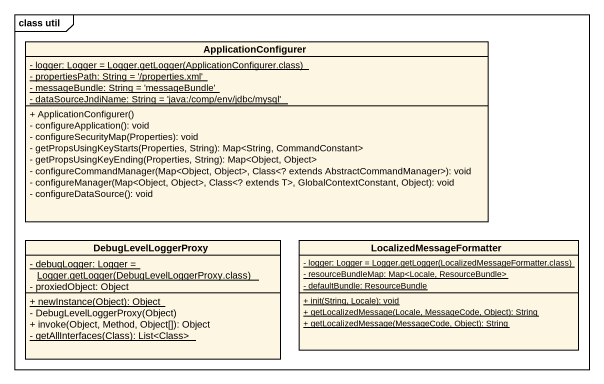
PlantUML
@startuml
mainframe class util
hide circle
hide empty members
skinparam classAttributeIconSize 0
class ApplicationConfigurer {
  {static} {field} - logger: Logger = Logger.getLogger(ApplicationConfigurer.class)
  {static} - propertiesPath: String = '/properties.xml'
  {static} - messageBundle: String = 'messageBundle'
  {static} - dataSourceJndiName: String = 'java:/comp/env/jdbc/mysql'
  + ApplicationConfigurer()
  - configureApplication(): void
  - configureSecurityMap(Properties): void
  - getPropsUsingKeyStarts(Properties, String): Map<String, CommandConstant>
  - getPropsUsingKeyEnding(Properties, String): Map<Object, Object>
  - configureCommandManager(Map<Object, Object>, Class<? extends AbstractCommandManager>): void
  - configureManager(Map<Object, Object>, Class<? extends T>, GlobalContextConstant, Object): void
  - configureDataSource(): void
}
class DebugLevelLoggerProxy {
  {static} {field} - debugLogger: Logger = Logger.getLogger(DebugLevelLoggerProxy.class)
  - proxiedObject: Object
  {static} + newInstance(Object): Object
  - DebugLevelLoggerProxy(Object)
  + invoke(Object, Method, Object[]): Object
  {static} - getAllInterfaces(Class): List<Class>
}
class LocalizedMessageFormatter {
  {static} {field} - logger: Logger = Logger.getLogger(LocalizedMessageFormatter.class)
  {static} - resourceBundleMap: Map<Locale, ResourceBundle>
  {static} - defaultBundle: ResourceBundle
  {static} + init(String, Locale): void
  {static} + getLocalizedMessage(Locale, MessageCode, Object): String
  {static} + getLocalizedMessage(MessageCode, Object): String
}
@enduml
